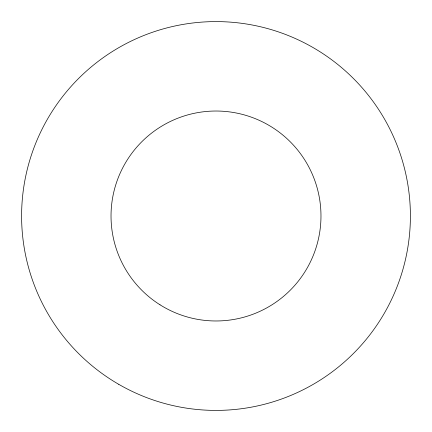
<?xml version="1.0" encoding="UTF-8"?>
<svg xmlns="http://www.w3.org/2000/svg" width="432" height="432" viewBox="0 0 432 432"><rect width="100%" height="100%" fill="white"/><g stroke="black" fill="none" stroke-linecap="round" stroke-linejoin="round"><path stroke-width="0.65" d="M159.986 304.781A104.976 104.976 0 0 0 320.895 220.12A104.976 104.976 0 0 0 167.119 123.098A104.976 104.976 0 0 0 159.986 304.781M118.8 384.356A194.4 194.4 0 0 0 410.4 216A194.4 194.4 0 0 0 118.8 47.644A194.4 194.4 0 0 0 118.8 384.356"/></g></svg>
